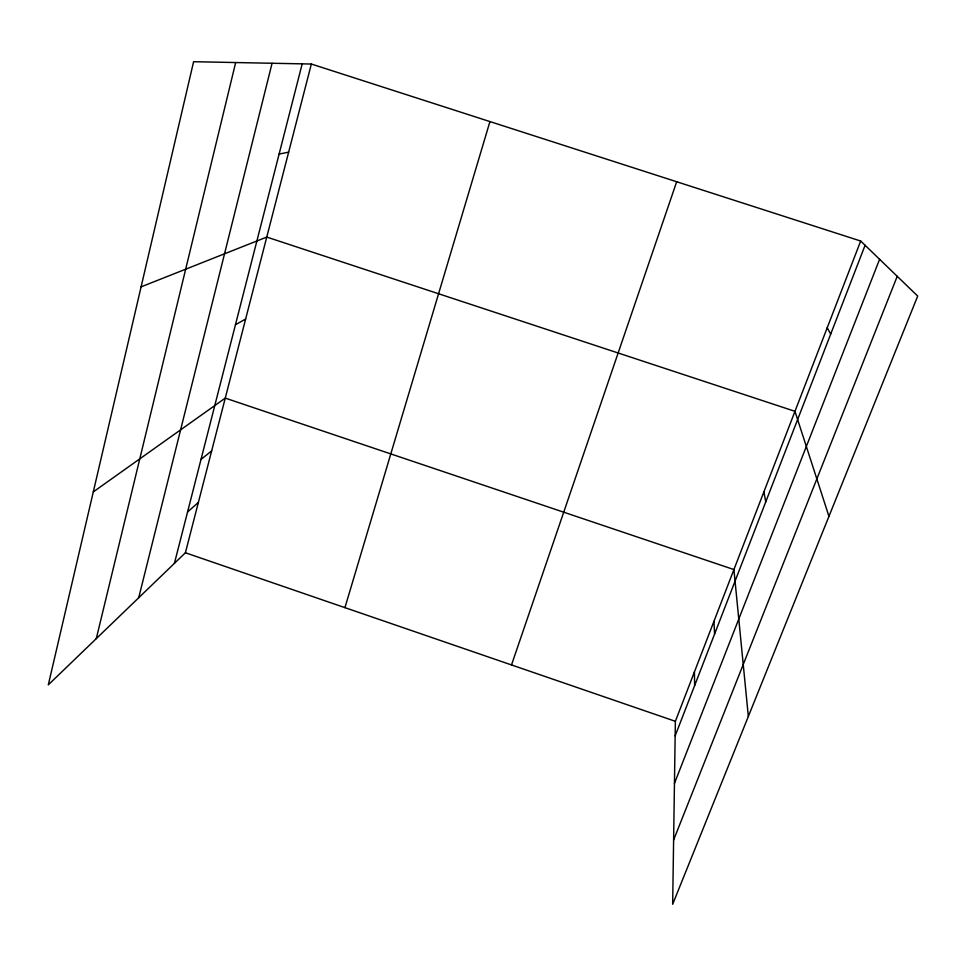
<?xml version="1.0" encoding="UTF-8"?>
<svg xmlns="http://www.w3.org/2000/svg" width="966" height="966" viewBox="0 0 966 966"><rect width="100%" height="100%" fill="white"/><g stroke="black" fill="none" stroke-linecap="round" stroke-linejoin="round"><path stroke-width="1.45" d="M860.682 241.029L675.367 721.312L672.662 904.285L917.7 296.079L860.682 241.029L311.354 64.034L193.598 61.715L48.3 684.87L185.4 552.769L311.354 64.034M96.286 638.635L235.668 62.548M138.706 597.761L272.074 63.261M174.423 563.347L302.189 63.853M344.934 607.65L489.943 121.571M511.509 664.946L676.683 181.741M675.149 735.887L865.089 245.279M674.449 783.39L879.603 259.299M673.604 840.009L897.233 276.324M187.549 512.004L198.38 502.417M201 459.418L211.663 450.88M93.291 491.899L225.259 398.113L733.918 569.566L748.336 716.434M235.45 324.757L245.642 319.009M141.108 286.854L266.761 237.068L794.97 411.323L828.949 516.351M279.114 154.077L288.653 152.133M185.4 552.769L675.367 721.312M827.21 327.764L830.712 334.067M763.889 491.863L765.76 501.837M713.934 621.367L714.598 634.01M694.421 671.925L694.639 685.57"/></g></svg>
